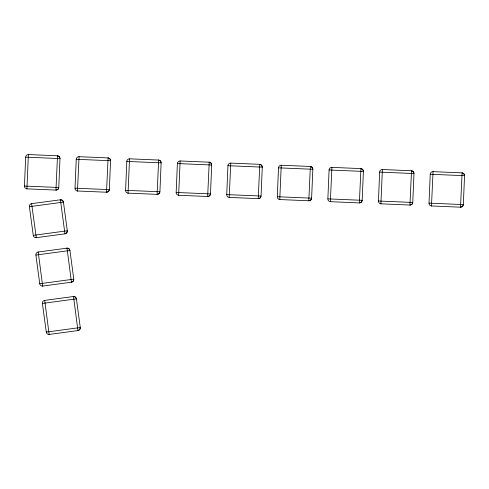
<?xml version="1.0" encoding="UTF-8"?>
<svg xmlns="http://www.w3.org/2000/svg" width="489" height="489" viewBox="0 0 489 489"><rect width="100%" height="100%" fill="white"/><g stroke="black" fill="none" stroke-linecap="round" stroke-linejoin="round"><path stroke-width="0.73" d="M26.968 188.864L27.048 188.87A2.714 2.714 0 0 1 24.45 186.046L25.672 157.146A2.714 2.714 0 0 1 28.496 154.555L57.525 155.783L55.942 190.093L26.913 188.858L28.374 154.555M77.506 190.997L77.617 191.003A2.714 2.714 0 0 1 75.025 188.186L76.241 159.286A2.714 2.714 0 0 1 79.065 156.694L108.093 157.923L106.516 192.226L77.482 190.997L79.065 156.694M128.13 193.137L128.185 193.143A2.714 2.714 0 0 1 125.594 190.319L126.816 161.425A2.714 2.714 0 0 1 129.64 158.827L158.668 160.056L157.085 194.365L128.057 193.137L129.524 158.827M178.754 195.282L178.754 195.282A2.714 2.714 0 0 1 176.162 192.458L177.385 163.558A2.714 2.714 0 0 1 180.209 160.967L209.237 162.195L207.654 196.505L178.626 195.27L180.135 160.967M229.231 197.409L229.329 197.415A2.714 2.714 0 0 1 226.731 194.598L227.953 165.698A2.714 2.714 0 0 1 230.777 163.106L259.806 164.335L258.223 198.638L229.194 197.409L230.777 163.106M279.812 199.549L279.897 199.555A2.714 2.714 0 0 1 277.3 196.731L278.522 167.837A2.714 2.714 0 0 1 281.346 165.239L310.374 166.468L308.791 200.777L279.763 199.549L281.248 165.239M330.466 201.694L330.466 201.694A2.714 2.714 0 0 1 327.868 198.87L329.091 169.97A2.714 2.714 0 0 1 331.915 167.379L360.943 168.607L359.36 202.917L330.332 201.682L331.915 167.379M380.955 203.821L381.035 203.827A2.714 2.714 0 0 1 378.443 201.01L379.66 172.11A2.714 2.714 0 0 1 382.484 169.518L411.512 170.747L409.935 205.05L380.9 203.821L382.386 169.512M431.5 205.961L431.604 205.967A2.714 2.714 0 0 1 429.012 203.143L430.234 174.249A2.714 2.714 0 0 1 433.058 171.651L462.087 172.88L460.504 207.189L431.475 205.961L433.058 171.651M33.252 235.35L67.293 230.784A2.714 2.714 0 0 1 64.964 233.834L66.761 232.788L67.293 230.784L63.442 202.116L62.403 200.325L60.398 199.793L31.602 203.656L36.296 237.678L64.964 233.834L60.398 199.793A2.714 2.714 0 0 1 63.442 202.116L29.401 206.682L33.252 235.35A2.714 2.714 0 0 0 36.296 237.678L36.174 237.691M44.585 300.405L73.509 296.523L77.947 330.576L49.145 334.439L44.713 300.387A2.714 2.714 0 0 0 42.384 303.431L46.29 332.098L46.889 331.927M49.2 334.433L49.279 334.427A2.714 2.714 0 0 1 46.229 332.098L80.269 327.532A2.714 2.714 0 0 1 77.947 330.576L79.738 329.537L80.269 327.532L76.425 298.865L75.385 297.067L73.381 296.536A2.714 2.714 0 0 1 76.425 298.865L42.384 303.431M125.594 190.319L159.909 191.767A2.714 2.714 0 0 1 157.085 194.365L159.035 193.65L159.909 191.767L161.132 162.874L160.416 160.924L158.534 160.05A2.714 2.714 0 0 1 161.132 162.874L126.816 161.425M226.731 194.598L261.047 196.046A2.714 2.714 0 0 1 258.223 198.638L260.172 197.929L261.047 196.046L262.269 167.146L261.554 165.196L259.671 164.322A2.714 2.714 0 0 1 262.269 167.146L227.953 165.698M277.3 196.731L311.615 198.179L310.741 200.062L308.791 200.777A2.714 2.714 0 0 0 311.615 198.179L312.838 169.286L312.123 167.336L310.246 166.462A2.714 2.714 0 0 1 312.838 169.286L278.522 167.837M38.13 252.024L67.017 248.149L71.455 282.202L42.659 286.065L38.221 252.012A2.714 2.714 0 0 0 35.893 255.056L39.743 283.724A2.714 2.714 0 0 0 42.787 286.053L42.702 286.059M31.62 203.656L31.73 203.638A2.714 2.714 0 0 0 29.401 206.682M35.893 255.056L69.933 250.49L73.784 279.158L73.252 281.163L71.455 282.202A2.714 2.714 0 0 0 73.784 279.158L39.743 283.724M327.868 198.87L362.184 200.319L361.31 202.201L359.36 202.917A2.714 2.714 0 0 0 362.184 200.319L363.406 171.425L362.697 169.475L360.815 168.601A2.714 2.714 0 0 1 363.406 171.425L329.091 169.97M66.889 248.161L66.889 248.161A2.714 2.714 0 0 1 69.933 250.49L68.894 248.693L66.987 248.155M75.025 188.186L109.34 189.634L108.46 191.517L106.516 192.226A2.714 2.714 0 0 0 109.34 189.634L110.557 160.734L109.848 158.784L107.965 157.91A2.714 2.714 0 0 1 110.557 160.734L76.241 159.286M429.012 203.143L463.327 204.591L462.453 206.474L460.504 207.189A2.714 2.714 0 0 0 463.327 204.591L464.55 175.698L463.835 173.748L461.952 172.874A2.714 2.714 0 0 1 464.55 175.698L430.234 174.249M25.672 157.146L59.988 158.601L58.766 187.495L57.891 189.377L55.942 190.093A2.714 2.714 0 0 0 58.766 187.495L24.45 186.046M177.385 163.558L211.7 165.013L210.478 193.907L209.604 195.789L207.654 196.505A2.714 2.714 0 0 0 210.478 193.907L176.162 192.458M379.66 172.11L413.975 173.558L412.759 202.458L411.885 204.341L409.935 205.05A2.714 2.714 0 0 0 412.759 202.458L378.443 201.01M46.259 331.878L46.871 331.909M411.383 170.734L411.383 170.734A2.714 2.714 0 0 1 413.975 173.558L413.266 171.608L411.487 170.747M209.158 162.195L209.103 162.189A2.714 2.714 0 0 1 211.7 165.013L210.985 163.063L209.164 162.195M57.525 155.783L57.396 155.777A2.714 2.714 0 0 1 59.988 158.601L59.279 156.651L57.494 155.783"/></g></svg>
